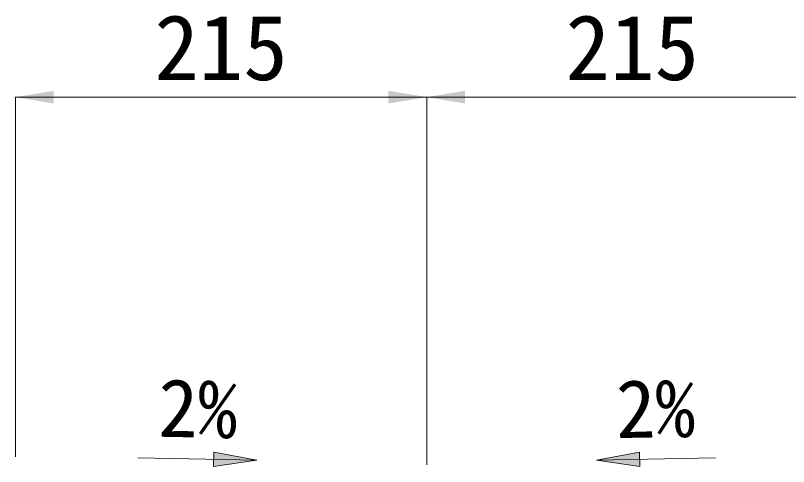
# Model space of a CAD drawing. Units: millimetres at full size, sheet at 1:20. Extents: x 62447 to 85128, y -7246 to 532.
# Drawn here: x 69513.9 to 69918.1, y -2888.8 to -2652.9 of the extents above; entities that cross this region are included whole.
import ezdxf
from ezdxf.enums import TextEntityAlignment as Align

# ---------------------------------------------------------------- set-up
doc = ezdxf.new("R2010")
doc.units = ezdxf.units.MM
doc.header["$LTSCALE"] = 20
doc.layers.add('寸法線', color=7, linetype='Continuous', lineweight=9)
doc.layers.add('引出線', color=4, linetype='Continuous', lineweight=9)
doc.styles.add('ＭＳ ゴシック', font='')
doc.styles.get('ＭＳ ゴシック').set_extended_font_data('MS Gothic')

# ---------------------------------------------------------------- blocks, each defined once
blk = doc.blocks.new('filled_arrow')
at = {"color": 0, "linetype": 'Continuous', "lineweight": -2}
blk.add_solid([(7.5, 1.25), (0, 0), (7.5, -1.25)], dxfattribs=at)

msp = doc.modelspace()

# ---------------------------------------------------------------- hatches: boundary and pattern name
at = {"layer": '引出線'}
for points in [[(69617.65, -2881.27), (69617.5, -2888.77), (69640.07, -2885.47)], [(69840.16, -2881.27), (69840.31, -2888.77), (69817.74, -2885.47)]]:
    msp.add_hatch(color=256, dxfattribs=at).paths.add_polyline_path(points)

# ---------------------------------------------------------------- linework, layer by layer
at = {"layer": '寸法線'}
for p, q in [((69513.9, -2695.57), (69728.9, -2695.57)), ((69513.9, -2883.64), (69513.9, -2695.57)), ((69728.9, -2887.94), (69728.9, -2695.57)), ((69728.9, -2695.57), (69943.9, -2695.57)), ((69728.9, -2887.94), (69728.9, -2695.57))]:
    msp.add_line(p, q, dxfattribs=at)
at = {"layer": '引出線'}
for p, q in [((69577.96, -2884.23), (69640.07, -2885.47)), ((69879.84, -2884.23), (69817.74, -2885.47))]:
    msp.add_line(p, q, dxfattribs=at)
at = {"layer": '引出線', "lineweight": 13}
for points in [[(69617.65, -2881.27), (69617.5, -2888.77), (69640.07, -2885.47)], [(69840.16, -2881.27), (69840.31, -2888.77), (69817.74, -2885.47)]]:
    msp.add_lwpolyline(points, close=True, dxfattribs=at)

# ---------------------------------------------------------------- block references
at = {"layer": '寸法線', "xscale": 2.67, "yscale": 2.67}
for p in [(69513.9, -2695.57), (69728.9, -2695.57)]:
    msp.add_blockref('filled_arrow', p, dxfattribs=at)
at = {"layer": '寸法線', "xscale": 2.67, "yscale": 2.67, "rotation": 180}
msp.add_blockref('filled_arrow', (69728.9, -2695.57), dxfattribs=at)

# ---------------------------------------------------------------- texts
at = {"layer": '寸法線', "style": 'ＭＳ ゴシック'}
for p in [(69621.4, -2669.57), (69836.4, -2669.57)]:
    msp.add_text('215', height=34.18, dxfattribs=at).set_placement(p, align=Align.MIDDLE_CENTER)
at = {"layer": '引出線', "style": 'ＭＳ ゴシック'}
for rotation, p in [(359, (69609.29, -2858.35)), (1, (69848.52, -2858.35))]:
    msp.add_text('2%', height=30.38, rotation=rotation, dxfattribs=at).set_placement(p, align=Align.MIDDLE_CENTER)

doc.saveas('drawing.dxf')
